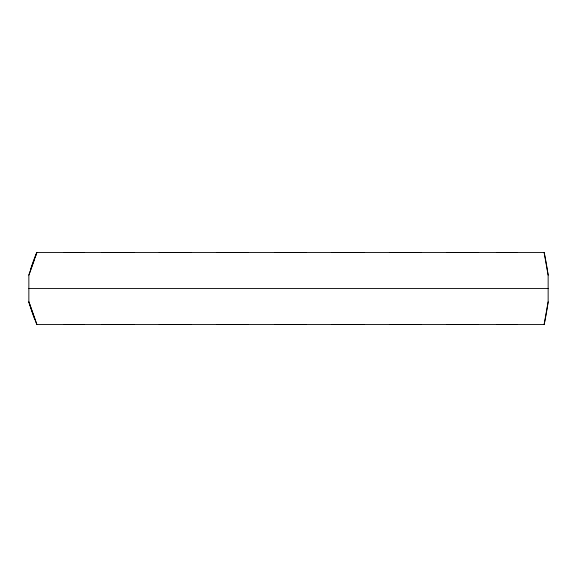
<?xml version="1.0" encoding="UTF-8"?>
<svg xmlns="http://www.w3.org/2000/svg" width="577" height="577" viewBox="0 0 577 577"><rect width="100%" height="100%" fill="white"/><g stroke="black" fill="none" stroke-linecap="round" stroke-linejoin="round"><path stroke-width="0.87" d="M544.147 324.498L548.15 301.85L548.15 275.15A49.038 3.823 82.7 0 0 544.147 252.502L36.849 252.502L28.85 275.15L28.85 301.85L36.849 324.498L544.147 324.498A49.038 3.931 -82.8 0 0 548.15 301.85M28.85 275.15L34.476 259.21M35.074 257.537L36.849 252.502A50.625 8.554 -76.3 0 0 30.805 268.767M28.85 288.5L548.15 288.5M36.849 324.498L28.85 301.85A50.625 7.674 75.7 0 0 34.872 319.665M544.147 252.502L548.15 275.15M516.819 252.502L497.085 252.502M516.819 324.498L497.085 324.498M478.686 252.502L446.692 252.502M478.686 324.498L446.692 324.498M421.361 252.502L389.36 252.502M421.361 324.498L389.36 324.498M364.029 252.502L332.027 252.502M364.029 324.498L332.027 324.498M306.567 252.502L274.565 252.502M306.567 324.498L274.565 324.498M248.572 252.502L216.57 252.502M248.572 324.498L216.57 324.498M191.239 252.502L159.245 252.502M191.239 324.498L159.245 324.498M133.907 252.502L101.913 252.502M133.907 324.498L101.913 324.498M83.91 252.502L64.184 252.502M83.91 324.498L64.184 324.498"/></g></svg>
